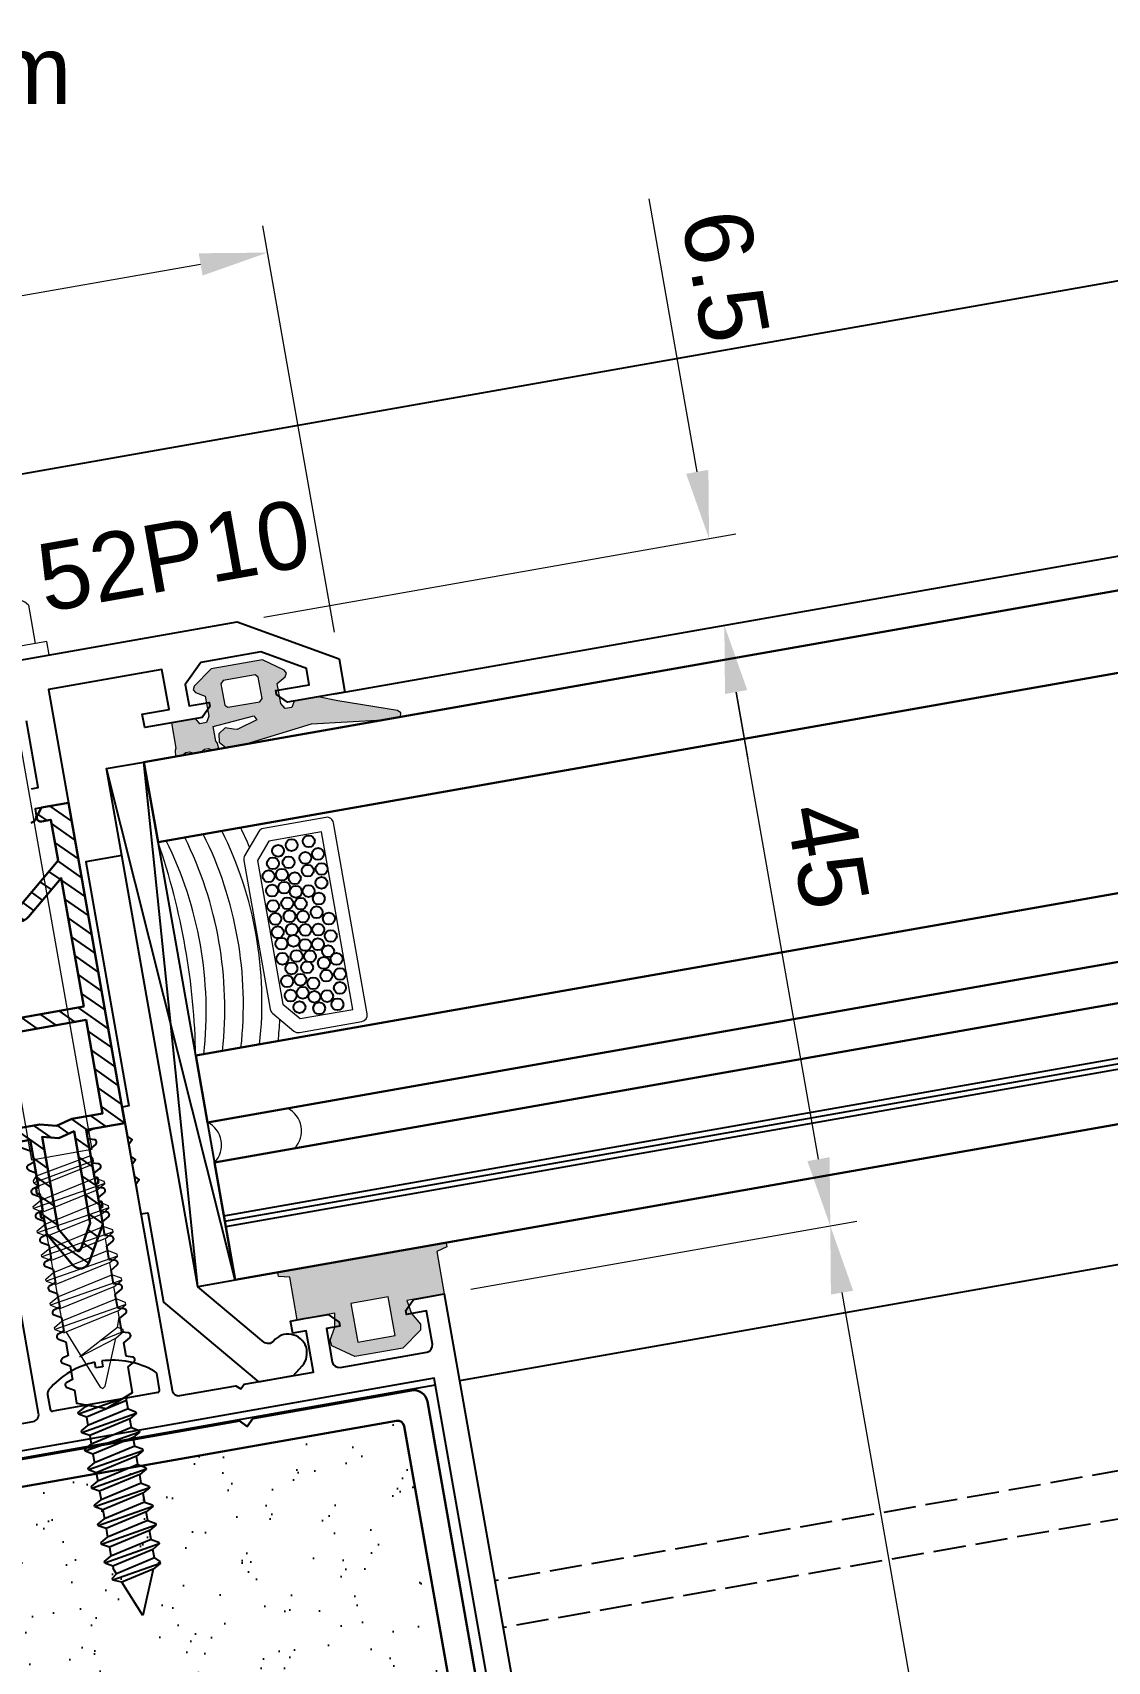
# Model space of a CAD drawing. Header units: millimetres. Extents: x 22319 to 27873, y 35287 to 39437.
# Drawn here: x 23590.6 to 23669.9, y 39126.8 to 39247 of the extents above; entities that cross this region are included whole.
import ezdxf
from ezdxf.enums import TextEntityAlignment as Align

# ---------------------------------------------------------------- set-up
doc = ezdxf.new("R2010")
doc.units = ezdxf.units.MM
doc.header["$LTSCALE"] = 0.5
doc.linetypes.add('ACDINTGB', pattern=[9, 4, -1, 1, -1, 1, -1])
doc.linetypes.add('AM_DIN_F_W050', pattern=[6.25, 4.75, -1.5])
for name, color, linetype in [('1', 1, 'Continuous'), ('2', 2, 'Continuous'), ('PROFILE_PO', 2, 'Continuous'), ('S_GASKET_HATCH', 252, 'Continuous')]:
    doc.layers.add(name, color=color, linetype=linetype)
for name, color, linetype, lineweight in [('AM_0', 7, 'Continuous', 30), ('AM_1', 14, 'Continuous', 30), ('AM_3', 6, 'AM_DIN_F_W050', 25), ('AM_4', 3, 'Continuous', 25), ('AM_5', 3, 'Continuous', 18), ('AM_6', 2, 'Continuous', 20), ('AM_8', 1, 'Continuous', 25), ('PROFILE_X2', 2, 'ACDINTGB', 9), ('S_ACCESSORY', 7, 'Continuous', 9), ('S_GASKET', 7, 'Continuous', 9), ('S_SILICON', 7, 'Continuous', 9)]:
    doc.layers.add(name, color=color, linetype=linetype, lineweight=lineweight)
doc.styles.add('Border', font='ARIAL.TTF')
doc.styles.get("Standard").update_dxf_attribs({"font": 'ARIAL.TTF'})
doc.dimstyles.new('SBS_DIN$0', dxfattribs={"dimscale": 2, "dimtxt": 2.5, "dimasz": 2.5, "dimexe": 1, "dimexo": 1, "dimgap": 1, "dimtad": 1, "dimrnd": 0.5, "dimdsep": 46, "dimtxsty": 'Standard', "dimcen": 0, "dimclrd": 256, "dimclre": 256, "dimclrt": 2, "dimadec": 0, "dimazin": 2, "dimtp": 0.1, "dimtm": 0.1, "dimtfac": 0.71, "dimtofl": 0, "dimtmove": 0, "dimatfit": 3, "dimfxl": 0, "dimlwd": -1, "dimlwe": -1, "dimarcsym": 0})

# ---------------------------------------------------------------- blocks, each defined once
blk = doc.blocks.new('*D460')
at = {"layer": 'AM_5'}
for p, q in [((23622.90089840279, 39154.2716790975), (23651.38265401276, 39159.29378106948)), ((23664.25995769726, 39074.7454218316), (23650.28127939506, 39154.02244594909)), ((23637.13884685214, 39064.88610518339), (23667.09781409162, 39070.16867942187))]:
    blk.add_line(p, q, dxfattribs=at)
for points in [[(23651.10195252257, 39154.16715276381), (23649.46060626756, 39153.87773913437), (23649.41303850673, 39158.94648471414)], [(23665.08063082477, 39074.89012864632), (23663.43928456975, 39074.60071501688), (23665.12819858559, 39069.82138306653)]]:
    blk.add_solid(points, dxfattribs=at)
at = {"layer": 'Defpoints', "color": 0}
for p in [(23649.41303850673, 39158.94648471414), (23620.93128289677, 39153.92438274216), (23635.16923134612, 39064.53880882805)]:
    blk.add_point(p, dxfattribs=at)
at = {"layer": 'AM_5', "color": 2, "insert": (23661.75431523612, 39115.17453059008), "char_height": 5, "attachment_point": 5, "rotation": 280.00000000000347}
blk.add_mtext('90.5', dxfattribs=at)
blk = doc.blocks.new('*D461')
at = {"layer": 'AM_5'}
for p, q in [((23612.82811675089, 39202.75919320981), (23607.54319622256, 39232.73146692028)), ((23602.96645381283, 39229.89361052592), (23560.61972043331, 39222.42673888624)), ((23560.63330584125, 39193.55583979347), (23555.34838531291, 39223.52811350393))]:
    blk.add_line(p, q, dxfattribs=at)
for points in [[(23602.82174699811, 39230.71428365343), (23603.11116062755, 39229.07293739841), (23607.89049257789, 39230.76185141425)], [(23560.47501361859, 39223.24741201375), (23560.76442724803, 39221.60606575872), (23555.69568166825, 39221.5584979979)]]:
    blk.add_solid(points, dxfattribs=at)
at = {"layer": 'Defpoints', "color": 0}
for p in [(23555.69568166825, 39221.5584979979), (23613.17541310622, 39200.78957770379), (23560.98060219658, 39191.58622428745)]:
    blk.add_point(p, dxfattribs=at)
at = {"layer": 'AM_5', "color": 2, "insert": (23581.0021942975, 39230.64555080898), "char_height": 5, "attachment_point": 5, "rotation": 10.000000000003853}
blk.add_mtext('53', dxfattribs=at)
blk = doc.blocks.new('*D462')
at = {"layer": 'AM_5'}
for p, q in [((23639.60191646855, 39214.58812275933), (23636.05194756796, 39234.72099684543)), ((23607.62748764596, 39203.87303520573), (23642.43977286291, 39210.0113803496)), ((23614.59434153672, 39198.50123972831), (23643.56848034223, 39203.61016214251)), ((23642.46710572454, 39198.33882702212), (23643.33534661287, 39193.41478825706))]:
    blk.add_line(p, q, dxfattribs=at)
for points in [[(23640.42258959606, 39214.73282957405), (23638.78124334104, 39214.44341594461), (23640.47015735689, 39209.66408399427)], [(23643.28777885204, 39198.48353383684), (23641.64643259703, 39198.19412020739), (23641.5988648362, 39203.26286578718)]]:
    blk.add_solid(points, dxfattribs=at)
at = {"layer": 'Defpoints', "color": 0}
for p in [(23640.47015735689, 39209.66408399427), (23605.65787213993, 39203.5257388504), (23612.62472603069, 39198.15394337298)]:
    blk.add_point(p, dxfattribs=at)
at = {"layer": 'AM_5', "color": 2, "insert": (23641.67892680284, 39229.02771603352), "char_height": 5, "attachment_point": 5, "rotation": 280.00000000000347}
blk.add_mtext('6.5', dxfattribs=at)
blk = doc.blocks.new('pv002')
at = {"layer": 'AM_8'}
h = blk.add_hatch(dxfattribs=at)
h.set_pattern_fill('USER', color=256, angle=45, pattern_type=0)
h.set_pattern_definition([(45, (-1649.052311359614, -464.2889585145235), (-0.7071067811865475, 0.7071067811865476), [])])
edge = h.paths.add_edge_path()
edge.add_line((0, 0), (-2.899999999999636, 0))
edge.add_line((-2.899999999999636, 3.550000000000182), (-2.899999999999636, 0))
edge.add_line((-2.700000000000728, 3.603589838486187), (-2.900000000001455, 3.550000000000182))
edge.add_line((-2.700000000000728, 3.603589838486187), (-2.700000000000728, 3.996410161513722))
edge.add_line((-2.700000000000728, 3.996410161513722), (-2.900000000001455, 4.050000000000182))
edge.add_line((-2.899999999999636, 5.349999999999909), (-2.899999999999636, 4.049999999999727))
edge.add_line((-2.700000000000728, 5.403589838486369), (-2.900000000001455, 5.349999999999909))
edge.add_line((-2.700000000000728, 5.403589838486369), (-2.700000000000728, 5.796410161513904))
edge.add_line((-2.899999999999636, 5.849999999999909), (-2.699999999998909, 5.79641016151345))
edge.add_line((-2.899999999999636, 5.849999999999909), (-2.899999999999636, 7.062741470229412))
edge.add_line((-4.393782217350235, 9.650048166123725), (-2.899999999999636, 7.062741470228957))
edge.add_arc((-5, 9.300048166123815), 0.7000000000000146, 390.000000000001, 450)
edge.add_arc((-5, 9.300048166123815), 0.7000000000000135, 450, 509.999999999997)
edge.add_line((-7.100000000000364, 7.062741470228957), (-5.606217782649765, 9.650048166123725))
edge.add_line((-7.100000000000364, 5.849999999999909), (-7.100000000000364, 7.062741470228957))
edge.add_line((-7.299999999999272, 5.79641016151345), (-7.099999999998545, 5.849999999999909))
edge.add_line((-7.299999999999272, 5.79641016151345), (-7.299999999999272, 5.403589838485914))
edge.add_line((-7.100000000000364, 5.349999999999909), (-7.299999999999272, 5.403589838486369))
edge.add_line((-7.100000000000364, 4.050000000000182), (-7.100000000000364, 5.349999999999909))
edge.add_line((-7.299999999999272, 3.996410161513722), (-7.099999999998545, 4.050000000000182))
edge.add_line((-7.299999999999272, 3.996410161513722), (-7.299999999999272, 3.603589838486187))
edge.add_line((-7.100000000000364, 3.550000000000182), (-7.299999999999272, 3.603589838486187))
edge.add_line((-7.100000000000364, 3.550000000000182), (-7.100000000000364, 0))
edge.add_line((-10, 0), (-7.100000000000364, 0))
edge.add_line((-10, 0), (-10, -24))
edge.add_line((-10, -24), (-8.075735931288364, -24))
edge.add_line((-8.075735931288364, -24), (-7.587867965645273, -23.512132034356))
edge.add_arc((-7.799999999999272, -23.30000000000018), 0.2999999999999711, 314.999999999958, 356.718851247591)
edge.add_arc((-7.799999999999272, -23.30000000000018), 0.3000000000001083, 356.718851247591, 450)
edge.add_line((-8.5, -23), (-7.799999999999272, -23))
edge.add_line((-8.5, -19.93684870912102), (-8.5, -23.00000000000045))
edge.add_line((-8.5, -19.93684870912102), (-5, -17.00000000000045))
edge.add_line((-5, -17), (-1.5, -19.93684870912011))
edge.add_line((-1.5, -19.93684870912057), (-1.5, -23.00000000000045))
edge.add_line((-2.200000000000728, -23), (-1.5, -23))
edge.add_arc((-2.200000000000728, -23.30000000000018), 0.2999999999999012, 450, 536.147953645932)
edge.add_arc((-2.200000000000728, -23.30000000000018), 0.3000000000000871, 536.147953645932, 585.0000000000271)
edge.add_line((-2.412132034356546, -23.512132034356), (-2.024264068712, -24))
edge.add_line((-2.024264068712, -24), (0, -24))
edge.add_line((0, 0), (0, -24))
edge = h.paths.add_edge_path(flags=16)
edge.add_arc((-5, -17), 0.9999999999999966, 410.000000000002, 489.9999999999891)
edge.add_line((-8.5, -18.63144141978864), (-5.642787609685911, -16.23395555688103))
edge.add_line((-8.5, -9), (-8.5, -18.63144141978819))
edge.add_line((-1.5, -9), (-8.5, -9))
edge.add_line((-1.5, -9), (-1.5, -18.63144141978819))
edge.add_line((-4.357212390314089, -16.23395555688103), (-1.5, -18.63144141978819))
edge.add_arc((-5, 8.500048166123634), 0.2000000000001071, 389.99999999998, 509.999999999987)
edge.add_line((-6.200000000000728, 6.821587197041026), (-5.173205080758635, 8.600048166123543))
edge.add_line((-6.200000000000728, 6.821587197041026), (-6.200000000000728, -0.06825143763126107))
edge.add_line((-6.200000000000728, -0.06825143763126107), (-5, 0.2532875932861316))
edge.add_line((-5, 0.2532875932865863), (-3.799999999999272, -0.06825143763080632))
edge.add_line((-3.799999999999272, 6.821587197041481), (-3.799999999999272, -0.06825143763080632))
edge.add_line((-4.826794919243184, 8.600048166123543), (-3.800000000001091, 6.821587197041481))
edge.add_line((-5, -0.6784609690830621), (-3.799999999999272, -1.000000000000455))
edge.add_line((-3.799999999999272, -1), (-1.5, -1))
edge.add_line((-1.5, -1), (-1.5, -8))
edge.add_line((-1.5, -8), (-8.5, -8))
edge.add_line((-8.5, -1), (-8.5, -8))
edge.add_line((-6.200000000000728, -1), (-8.500000000001819, -1))
edge.add_line((-6.200000000000728, -1), (-5.000000000001819, -0.6784609690826073))
at = {"layer": 'AM_1', "flags": 128}
for points in [[(-2.499322256418964, -23.27984592317898, -0.3946564050717572), (-2.200000000000728, -23), (-1.5, -23), (-1.5, -19.93684870912011), (-5, -17), (-8.5, -19.93684870912148), (-8.5, -23), (-7.799999999999272, -23, -0.4310878545440041), (-7.500491789374792, -23.31717066592455, -0.1840704505669093), (-7.587867965643454, -23.512132034356), (-8.075735931288364, -24), (-10, -24), (-10, 0), (-7.100000000000364, 0), (-7.100000000000364, 3.549999999999727), (-7.299999999999272, 3.603589838485732), (-7.299999999999272, 3.996410161513722), (-7.100000000000364, 4.049999999999727), (-7.100000000000364, 5.349999999999909), (-7.299999999999272, 5.403589838485914), (-7.299999999999272, 5.796410161513904), (-7.100000000000364, 5.849999999999909), (-7.100000000000364, 7.062741470228957), (-5.606217782649765, 9.650048166123725, -0.2679491924311086), (-5, 10.00004816612363, -0.267949192431118), (-4.393782217350235, 9.650048166123725), (-2.899999999999636, 7.062741470228957), (-2.899999999999636, 5.849999999999909), (-2.700000000000728, 5.796410161513904), (-2.700000000000728, 5.403589838485914), (-2.899999999999636, 5.349999999999909), (-2.899999999999636, 4.049999999999727), (-2.700000000000728, 3.996410161513722), (-2.700000000000728, 3.603589838485732), (-2.899999999999636, 3.549999999999727), (-2.899999999999636, 0), (0, 0), (0, -24), (-2.024264068712, -24), (-2.412132034356546, -23.512132034356, -0.2164453754112569)], [(-5.173205080756816, 8.600048166123997, -0.5773502691896664), (-4.826794919243184, 8.600048166123997), (-3.799999999999272, 6.821587197041936), (-3.799999999999272, -0.06825143763126107), (-5, 0.2532875932865863), (-6.200000000000728, -0.06825143763126107), (-6.200000000000728, 6.821587197040571)], [(-4.357212390314089, -16.23395555688103), (-1.5, -18.63144141978819), (-1.5, -9), (-8.5, -9), (-8.5, -18.63144141978819), (-5.64278760968773, -16.23395555688103, -0.3639702342661382)]]:
    blk.add_lwpolyline(points, format="xyb", close=True, dxfattribs=at)
blk.add_lwpolyline([(-3.799999999999272, -1), (-1.5, -1), (-1.5, -8), (-8.5, -8), (-8.5, -1), (-6.200000000000728, -1), (-5, -0.6784609690830621)], close=True, dxfattribs=at)
blk = doc.blocks.new('*D463')
at = {"layer": 'AM_5'}
for p, q in [((23613.60953615529, 39198.32756658316), (23643.56848468341, 39203.61013752232)), ((23648.54479761839, 39163.87052347921), (23642.46711006572, 39198.33880240192)), ((23622.90089840279, 39154.2716790975), (23651.38265401274, 39159.29378106948))]:
    blk.add_line(p, q, dxfattribs=at)
for points in [[(23643.28778319323, 39198.48350921665), (23641.64643693822, 39198.1940955872), (23641.59886917739, 39203.26284116699)], [(23649.36547074589, 39164.01523029393), (23647.72412449088, 39163.72581666449), (23649.41303850672, 39158.94648471414)]]:
    blk.add_solid(points, dxfattribs=at)
at = {"layer": 'Defpoints', "color": 0}
for p in [(23641.59886917739, 39203.26284116699), (23611.63992064927, 39197.98027022782), (23620.93128289677, 39153.92438274216)]:
    blk.add_point(p, dxfattribs=at)
at = {"layer": 'AM_5', "color": 2, "insert": (23649.20771340311, 39186.27092216396), "char_height": 5, "attachment_point": 5, "rotation": 280.00000000000347}
blk.add_mtext('45', dxfattribs=at)
blk = doc.blocks.new('Glass 6-16-Contraflam Lite 44.2')
at = {"layer": 'AM_0'}
for points in [[(84.25505423948198, 32.80004999999801), (0, 32.80004999999801), (0, 38.80004999999801), (84.25505423948198, 38.80004999999801)], [(84.25505423948198, 11.79995000000054), (0, 11.79995000000054), (0, 16.79995000000054), (84.25505423948198, 16.79995000000054)], [(84.25505423948198, 0), (0, 0), (0, 8.799950000000536), (84.25505423948198, 8.799950000000536)]]:
    blk.add_lwpolyline(points, dxfattribs=at)
at = {"layer": 'AM_8'}
for p, q in [((0, 4.799950000000536), (84.25505423948198, 4.799950000000536)), ((0, 4.39994999999908), (84.25505423948198, 4.39994999999908)), ((0, 3.999949999997625), (84.25505423948198, 3.999949999997625))]:
    blk.add_line(p, q, dxfattribs=at)
for centre in [(9.669370896248438, 30.86891733977245), (10.95919309370947, 30.92906579800911), (8.076184905392438, 29.78277766164683), (8.60768384788389, 30.62921253328386), (9.224985828066565, 29.65810423784569), (10.49909698517513, 29.764212863789), (11.47172377716197, 29.89243401171552), (7.59710336507851, 28.90487125205982), (8.580845816348301, 28.8449804709453), (9.472730572582805, 28.4201683947249), (10.51461893726082, 28.80865435733722), (11.5373853452511, 28.75329869052075), (7.667736545947264, 27.81888430726394), (8.580169273471256, 27.87133151430317), (9.37454009346402, 27.42307707200234), (10.30945030379371, 27.31479713025328), (11.34850541424021, 27.74814522330416), (7.542068813399965, 26.68008906635805), (8.602940010037855, 26.69652155687072), (9.578958496669657, 26.49944619029702), (10.95919309370947, 26.63664327849983), (7.542068813399965, 25.71426759698079), (8.602940010037855, 25.73070008749346), (9.578958496669657, 25.53362472091976), (10.6255153174061, 25.67082180912257), (11.43352744146978, 25.05616419453872), (7.542068813399965, 24.71347478454118), (7.667736545947264, 23.83686238488735), (8.580169273471256, 23.88930959192658), (8.602940010037855, 24.72990727505385), (9.578958496669657, 24.53283190848015), (10.51984677458677, 24.38913014449645), (11.34850541424021, 23.7661233009203), (7.542068813399965, 22.73145286216459), (8.602940010037855, 22.74788535267726), (9.37454009346402, 23.44105514962575), (9.578958496669657, 22.55080998609628), (10.30945030379371, 23.33277520787669), (10.95919309370947, 22.68800707429909), (8.076184905392438, 21.91287243771512), (9.224985828066565, 21.78819901391398), (10.49909698517513, 21.89430763985729), (11.47172377716197, 22.02252878778381), (7.59710336507851, 21.03496602813539), (8.580169273471256, 20.00142629037146), (8.580845816348301, 20.97507524702087), (9.472730572582805, 20.55026317079319), (10.51461893726082, 20.93874913341278), (11.5373853452511, 20.88339346659632), (7.667736545947264, 19.94897908333951), (8.157827586015628, 18.99362284989911), (9.37454009346402, 19.55317184807791), (10.30945030379371, 19.44489190632157), (11.34850541424021, 19.87823999937245), (9.578958496669657, 18.66292668454844), (10.95919309370947, 18.71104324021871)]:
    blk.add_circle(centre, 0.4393685602240112, dxfattribs=at)
at = {"layer": 'PROFILE_X2', "linetype": 'Continuous'}
blk.add_lwpolyline([(12.5, 17.15002599999571, 0.414213562373095), (13, 17.65002599999571), (13, 31.95004400000471, 0.414213562373095), (12.5, 32.45004400000471), (7.832599418146856, 32.45004400000471, 0.2212339828140486), (7.450142336630961, 32.27211011246982), (6.117542918487743, 30.68963351970888, 0.1767798107320656), (6, 30.36756740724377), (6, 19.23250259275665, 0.1767798107320793), (6.117542918484105, 18.91043648029154), (7.450142336630961, 17.3279598875306, 0.2212339828140487), (7.832599418146856, 17.15002599999571)], format="xyb", close=True, dxfattribs=at)
blk.add_lwpolyline([(12, 18.15002599999571), (12, 31.45004400000471), (8.065218836291024, 31.45004400000471), (7, 30.18508481448953), (7, 19.41498518551089), (8.065218836294662, 18.15002599999571)], close=True, dxfattribs=at)
at = {"layer": 'S_SILICON', "linetype": 'Continuous'}
for centre, radius, start, end in [((-50.17100253149692, 24.80004999999801), 50.80481763588586, 350.9401915933207, 9.05980840667925), ((-26.50586874385408, 24.80004999999801), 28.26835861790447, 343.560548821095, 16.43945117890499), ((-25.11272946330064, 24.80004999999801), 28.26835861790447, 343.560548821095, 16.43945117890499), ((-23.71959018275084, 24.80004999999801), 28.26835861790447, 343.560548821095, 16.43945117890499), ((-22.32645090220103, 24.80004999999801), 28.26835861790447, 343.560548821095, 16.43945117890499), ((-20.93331162159302, 24.80005000000529), 28.26835861784836, 13.18916975009523, 16.43945117890499), ((-20.93331162159302, 24.80004999999801), 28.26835861784836, 343.560548821095, 346.8107813933117), ((-1.104350487039483, 10.29994999997871), 1.862683547508502, 306.3617510193578, 53.63824898047437), ((4.895649512956879, 10.29994999996416), 1.862683547508502, 306.3617510193578, 53.63824898047437)]:
    blk.add_arc(centre, radius, start, end, dxfattribs=at)
blk = doc.blocks.new('52T62')
at = {"color": 7, "linetype": 'Continuous', "flags": 128}
for points in [[(2.099985000000743, 16.10952364800323), (2.597553437350143, 16.39679491924471, 0.6556287290975692), (2.556027778293355, 16.76126095119253), (2.099985000000743, 16.90068722057913), (2.099985000000743, 17.9195236480009), (2.597553437350143, 18.20679491924238, 0.6556287290975841), (2.556027778293355, 18.57126095119747), (2.099985000000743, 18.7106872205768), (2.099985000000743, 19.72952364799858), (2.597553437350143, 20.01679491924733, 0.6556287290975841), (2.556027778293355, 20.38126095119515), (2.099985000000743, 20.52068722057447), (2.099985000000743, 21.53952364800352), (2.597553437350143, 21.826794919245, 0.655628729097467), (2.556027778293355, 22.19126095119282), (2.099985000000743, 22.33068722057942), (2.099985000000743, 22.5, -0.4142135623730284), (2.599985000000743, 23), (4.99998499999856, 23), (4.99998499999856, 3, 0.4142135623733615), (5.49998499999856, 2.5), (9.699984999999288, 2.5), (9.99998499999856, 2.200000000004366), (10.29998499999783, 2.5), (15.49998499999856, 2.5), (15.49998499999856, 5.600000000005821), (14.49998499999856, 5.600000000005821), (14.49998499999856, 6.5), (15.49998499999856, 6.5), (17.29998499999783, 6.5), (17.99998499999856, 5.80000000000291), (17.99998499999856, 5.5), (16.99998499999856, 5.5), (16.99998499999856, 3, 0.414213562373095), (17.49998499999856, 2.5), (23.99998499999856, 2.5, 0.414213562373095), (24.49998499999856, 3), (24.49998499999856, 5.5), (22.99998499999856, 5.5), (22.99998499999856, 5.80000000000291), (23.69998499999929, 6.5), (25.99998499999856, 6.5), (25.99998499999856, -82.5, -0.414213562373095), (24.49998499999856, -84), (-1.500000144005753e-05, -84), (-24.50001500000144, -84, -0.4142135623730728), (-26.00001500000144, -82.5), (-26.00001500000144, 6.5), (-23.70001500000217, 6.5), (-23.00001500000144, 5.80000000000291), (-23.00001500000144, 5.5), (-24.50001500000144, 5.5), (-24.50001500000144, 3, 0.414213562373095), (-24.00001500000144, 2.5), (-17.50001500000144, 2.5, 0.4142135623732282), (-17.00001500000144, 3), (-17.00001500000144, 5.5), (-18.00001500000144, 5.5), (-18.00001500000144, 5.80000000000291), (-17.30001500000071, 6.5), (-15.50001500000144, 6.5), (-14.50001500000144, 6.5), (-14.50001500000144, 5.600000000005821), (-15.50001500000144, 5.600000000005821), (-15.50001500000144, 2.5), (-10.30001500000071, 2.5), (-10.00001500000144, 2.200000000004366), (-9.700015000002168, 2.5), (-5.50001500000144, 2.5, 0.4142135623733614), (-5.00001500000144, 3), (-5.00001500000144, 23), (-3.600014999999985, 23), (-2.100014999999985, 22.13397459621774), (-2.100014999999985, 21.33068722057942), (-2.556057778292598, 21.19126095119282, 0.6556287290967124), (-2.597583437349385, 20.826794919245), (-2.100014999999985, 20.53952364800352), (-2.100014999999985, 19.52068722057447), (-2.556057778292598, 19.38126095119515, 0.6556287290968543), (-2.597583437349385, 19.01679491924733), (-2.100014999999985, 18.72952364799858), (-2.100014999999985, 17.7106872205768), (-2.556057778292598, 17.57126095119747, 0.6556287290968543), (-2.597583437349385, 17.20679491924238), (-2.100014999999985, 16.9195236480009), (-2.100014999999985, 15.90068722057913), (-2.556057778292598, 15.76126095119253, 0.6556287290968413), (-2.597583437349385, 15.39679491924471), (-2.100014999999985, 15.10952364800323), (-2.100014999999985, 14.09068722057418), (-2.556057778292598, 13.95126095119485, 0.6556287290967703), (-2.597583437349385, 13.58679491924704), (-2.100014999999985, 13.29952364799829), (-2.100014999999985, 12.28068722057651), (-2.556057778292598, 12.14126095119718, 0.6556287290968543), (-2.597583437349385, 11.77679491924209), (-2.100014999999985, 11.48952364800061), (-2.100014999999985, 10.47068722057884), (-2.556057778292598, 10.33126095119223, 0.6556287290967124), (-2.597583437349385, 9.966794919244421), (-2.100014999999985, 9.679523648002942), (-2.100014999999985, 8.660687220573891), (-2.556057778292598, 8.521260951194563, 0.6556287290968543), (-2.597583437349385, 8.15679491924675), (-2.100014999999985, 7.869523647997994), (-2.100014999999985, 6.850687220576219), (-2.556057778292598, 6.711260951196891, 0.6556287290968065), (-2.597583437349385, 6.346794919249078), (-2.100014999999985, 6.059523648000322), (-2.100014999999985, 5.040687220578548), (-2.556057778292598, 4.90126095119922, 0.6556287290966915), (-2.597583437349385, 4.53679491924413), (-2.100014999999985, 4.249523648002651), (-2.100014999999985, 3.264337491957122), (-1.500000144005753e-05, 2.5), (2.099985000000743, 3.317646630566742), (2.099985000000743, 5.249523648002651), (2.597553437350143, 5.53679491924413, 0.6556287290975459), (2.556027778293355, 5.901260951191944), (2.099985000000743, 6.040687220578548), (2.099985000000743, 7.059523648000322), (2.597553437350143, 7.346794919241802, 0.6556287290975841), (2.556027778293355, 7.711260951196891), (2.099985000000743, 7.850687220576219), (2.099985000000743, 8.869523647997994), (2.597553437350143, 9.15679491924675, 0.6556287290975841), (2.556027778293355, 9.521260951194563), (2.099985000000743, 9.660687220573891), (2.099985000000743, 10.67952364800294), (2.597553437350143, 10.96679491924442, 0.655628729097467), (2.556027778293355, 11.33126095119223), (2.099985000000743, 11.47068722057884), (2.099985000000743, 12.48952364800061), (2.597553437350143, 12.77679491924937, 0.6556287290975841), (2.556027778293355, 13.14126095119718), (2.099985000000743, 13.28068722057651), (2.099985000000743, 14.29952364800556), (2.597553437350143, 14.58679491924704, 0.6556287290975226), (2.556027778293355, 14.95126095119485), (2.099985000000743, 15.09068722057418)], [(-24.20001499999853, -59.5), (-22.90001499999926, -59.5, -0.414213562373095), (-21.90001499999926, -60.5, -0.414213562373095), (-22.90001499999926, -61.5), (-24.20001499999853, -61.5), (-24.20001499999853, -81.5), (24.19998499999929, -81.5), (24.19998499999929, -61.5), (22.89998500000002, -61.5, -0.414213562373095), (21.89998500000002, -60.5, -0.414213562373095), (22.89998500000002, -59.5), (24.19998499999929, -59.5), (24.19998499999929, 0.5), (-24.20001499999853, 0.5)]]:
    blk.add_lwpolyline(points, format="xyb", close=True, dxfattribs=at)
blk = doc.blocks.new('52R020_b')
at = {"layer": 'S_GASKET_HATCH'}
h = blk.add_hatch(color=256, dxfattribs=at)
h.paths.add_polyline_path([(-6.900001999998494, -2.400000000001455), (-4.099997999997868, -2.400000000001455), (-4.099997999997868, 0.5), (-6.900001999998494, 0.5)], flags=16)
h.paths.add_polyline_path([(-8.881461999997555, -1.897633000000496), (-8.375529999997525, -1.008142000006046), (-8.200000999997428, 0), (-11, 0), (-11, 3.185598684030992), (-11.79999899999893, 3.399957684036053), (-11.79999899999893, 3.699957684038964), (0.7999990000025718, 3.699957684038964), (0.7999990000025718, 3.399957684036053), (0, 3.185598684030992), (0, 0), (-2.799998999998934, 0), (-2.624469999998837, -1.008142000006046), (-2.118537999998807, -1.897633000000496), (-2.177928999997675, -2.334233000001404), (-3.700000999997428, -3.400000000001455), (-7.299998999998934, -3.400000000001455), (-8.82207500000004, -2.334233000001404)])
at = {"layer": 'S_GASKET'}
for points in [[(-8.881461999997555, -1.897633000000496), (-8.375529999997525, -1.008142000006046), (-8.200000999997428, 0), (-11, 0), (-11, 3.185598684030992), (-11.79999899999893, 3.399957684036053), (-11.79999899999893, 3.699957684038964), (0.7999990000025718, 3.699957684038964), (0.7999990000025718, 3.399957684036053), (0, 3.185598684030992), (0, 0), (-2.799998999998934, 0), (-2.624469999998837, -1.008142000006046), (-2.118537999998807, -1.897633000000496), (-2.177928999997675, -2.334233000001404), (-3.700000999997428, -3.400000000001455), (-7.299998999998934, -3.400000000001455), (-8.82207500000004, -2.334233000001404)], [(-6.900001999998494, -2.400000000001455), (-4.099997999997868, -2.400000000001455), (-4.099997999997868, 0.5), (-6.900001999998494, 0.5)]]:
    blk.add_lwpolyline(points, close=True, dxfattribs=at)
blk = doc.blocks.new('INS 2')
at = {"layer": 'AM_8'}
h = blk.add_hatch(dxfattribs=at)
h.set_pattern_fill('AR-SAND', color=1, scale=0.1, angle=90, style=0)
h.set_pattern_definition([(127.5, (-1167.893984370588, 1836.543305400111), (-4.894132373293424, -0.1600031295984043), [0, -3.860800000000001, 0, -4.318000000000001, 0, -4.1275]), (97.49999999999996, (-1167.893984370588, 1836.543305400111), (-7.168251005683543, 4.495232831380027), [0, -2.0828, 0, -3.4798, 0, -1.3335]), (57.49999999999999, (-1167.893984370588, 1833.419105400113), (-0.01437184678545643, 7.90992370241458), [0, -1.27, 0, -4.572, 0, -5.969]), (47.5, (-1167.893984370588, 1833.419105400113), (-2.229293232572162, 7.635564524722972), [0, -0.635, 0, -2.9972, 0, -3.429])])
h.paths.add_polyline_path([(18.90001199999824, 57.49996900000042, 0.4142135623730951), (18.40001199999824, 57.99996900000042), (6.000011999996781, 57.99996900000042), (5.250011999996786, 58.74996900000042), (4.750011999996786, 58.74996900000042), (4.000011999996786, 57.99996900000042), (-3.999988000003214, 57.99996900000042), (-4.750012000000424, 58.74996900000042), (-5.249988000003214, 58.74996900000042), (-5.999988000003218, 57.99996900000042), (-18.39998799999739, 57.99996900000042, 0.4142135623730951), (-18.89998799999739, 57.49996900000042), (-18.89998799999739, 21.89996900000187, -0.4142135623730951), (-19.39998799999739, 21.39996900000187), (-20.89998799999739, 21.39996900000187, 0.4142135623730951), (-21.39998799999739, 20.89996900000187), (-21.39998800000103, 2.5, 0.4142135623730951), (-20.89998800000103, 2), (20.90001199999824, 2, 0.4142135623730951), (21.40001199999824, 2.5), (21.40001199999824, 20.89996900000187, 0.4142135623730951), (20.90001199999824, 21.39996900000187), (19.40001199999824, 21.39996900000187, -0.4142135623730951), (18.90001199999824, 21.89996900000187)])
at = {"layer": 'AM_0'}
blk.add_lwpolyline([(22.90001199999824, 23.39996900000187), (21.40001199999824, 23.39996900000187, -0.414213562373095), (20.90001199999824, 23.89996900000187), (20.90001199999824, 58.99996900000042, 0.414213562373095), (19.90001199999824, 59.99996900000042), (6.000011999996786, 59.99996900000042), (5.250011999996786, 59.24996900000042), (5.250011999996786, 58.74996900000042), (6.000011999996786, 57.99996900000042), (18.40001199999824, 57.99996900000042, -0.414213562373095), (18.90001199999824, 57.49996900000042), (18.90001199999824, 21.89996900000187, 0.414213562373095), (19.40001199999824, 21.39996900000187), (20.90001199999824, 21.39996900000187, -0.414213562373095), (21.40001199999824, 20.89996900000187), (21.40001199999824, 2.5, -0.414213562373095), (20.90001199999824, 2), (-20.89998800000103, 2, -0.414213562373095), (-21.39998800000103, 2.5), (-21.39998799999739, 20.89996900000187, -0.414213562373095), (-20.89998799999739, 21.39996900000187), (-19.39998799999739, 21.39996900000187, 0.414213562373095), (-18.89998799999739, 21.89996900000187), (-18.89998799999739, 57.49996900000042, -0.414213562373095), (-18.39998799999739, 57.99996900000042), (-5.999988000003214, 57.99996900000042), (-5.249988000003214, 58.74996900000042), (-5.249988000003214, 59.24996900000042), (-5.999988000003214, 59.99996900000042), (-19.89998799999739, 59.99996900000042, 0.414213562373095), (-20.89998799999739, 58.99996900000042), (-20.89998799999739, 23.89996900000187, -0.414213562373095), (-21.39998799999739, 23.39996900000187), (-22.89998799999739, 23.39996900000187, 0.414213562373095), (-23.39998799999739, 22.89996900000187), (-23.39998800000103, 1, 0.4142135623734946), (-22.39998799999739, 0), (-10.5, 0), (-10, 0.5), (-9.5, 0), (9.5, 0), (10, 0.5), (10.5, 0), (22.40001199999824, 0, 0.4142135623729619), (23.40001199999824, 1), (23.40001199999824, 22.89996900000187, 0.414213562373095)], format="xyb", close=True, dxfattribs=at)
at = {"layer": 'AM_4'}
blk.add_lwpolyline([(-5.250012000000424, 58.74996900000042), (-4.750012000000424, 58.74996900000042), (-3.999988000003214, 57.99996900000042), (4.000011999996786, 57.99996900000042), (4.750011999996786, 58.74996900000042), (5.250011999996786, 58.74996900000042)], dxfattribs=at)
blk = doc.blocks.new('82K416')
at = {"layer": '2'}
for p, q in [((-0.1726315789474029, 4.100000000000023), (-1.277065415215134, 4.100000000000023)), ((0, 3.92736842105262), (0, 0)), ((0.8077202549802678, 1.566250000000025), (0, 1.566250000000025)), ((0, 1.229847312665697), (0.55150596116016, -2.099999999999909)), ((0.1640416673402001, 1.566250000000025), (0.8596666673400932, -1.566249999999911)), ((0.8077202549802678, 1.566250000000025), (1.115880961160315, 2.10000000000008)), ((0.8077202549802678, 1.566250000000025), (1.503345254980331, -1.566249999999911)), ((1.115880961160315, 2.10000000000008), (1.247130961160337, 2.10000000000008)), ((1.247130961160337, 2.10000000000008), (1.555291667340157, 1.566250000000025)), ((1.247130961160337, 2.10000000000008), (1.942755961160174, -2.099999999999909)), ((1.555291667340157, 1.566250000000025), (2.250916667340221, -1.566249999999911)), ((2.198970254980395, 1.566250000000025), (1.555291667340157, 1.566250000000025)), ((2.198970254980395, 1.566250000000025), (2.507130961160328, 2.10000000000008)), ((2.198970254980395, 1.566250000000025), (2.894595254980288, -1.566249999999911)), ((2.507130961160328, 2.10000000000008), (2.638380961160294, 2.10000000000008)), ((2.638380961160294, 2.10000000000008), (2.946541667340171, 1.566250000000025)), ((2.638380961160294, 2.10000000000008), (3.334005961160187, -2.099999999999909)), ((2.946541667340171, 1.566250000000025), (3.642166667340234, -1.566249999999911)), ((3.590220254980409, 1.566250000000025), (2.946541667340171, 1.566250000000025)), ((3.590220254980409, 1.566250000000025), (3.898380961160285, 2.10000000000008)), ((3.590220254980409, 1.566250000000025), (4.285845254980359, -1.566249999999911)), ((3.898380961160285, 2.10000000000008), (4.029630961160308, 2.10000000000008)), ((4.029630961160308, 2.10000000000008), (4.337791667340298, 1.566250000000025)), ((4.029630961160308, 2.10000000000008), (4.725255961160315, -2.099999999999909)), ((4.337791667340298, 1.566250000000025), (5.033416667340191, -1.566249999999911)), ((4.981470254980422, 1.566250000000025), (4.337791667340298, 1.566250000000025)), ((4.981470254980422, 1.566250000000025), (5.289630961160356, 2.10000000000008)), ((4.981470254980422, 1.566250000000025), (5.677095254980372, -1.566249999999911)), ((5.289630961160356, 2.10000000000008), (5.420880961160265, 2.10000000000008)), ((5.420880961160265, 2.10000000000008), (5.729041667340312, 1.566250000000025)), ((5.420880961160265, 2.10000000000008), (6.116505961160328, -2.099999999999909)), ((5.729041667340312, 1.566250000000025), (6.424666667340261, -1.566249999999911)), ((6.372720254980436, 1.566250000000025), (5.729041667340312, 1.566250000000025)), ((6.372720254980436, 1.566250000000025), (6.680880961160369, 2.10000000000008)), ((6.372720254980436, 1.566250000000025), (7.068345254980386, -1.566249999999911)), ((6.680880961160369, 2.10000000000008), (6.812130961160278, 2.100000000000193)), ((6.812130961160278, 2.100000000000193), (7.120291667340325, 1.566250000000025)), ((6.812130961160278, 2.100000000000193), (7.507755961160285, -2.099999999999909)), ((7.120291667340325, 1.566250000000025), (7.781470254980491, 1.566250000000025)), ((7.120291667340325, 1.566250000000025), (7.815916667340275, -1.566249999999911)), ((7.781470254980491, 1.566250000000025), (8.089630961160424, 2.100000000000023)), ((7.781470254980491, 1.566250000000025), (8.477095254980384, -1.566250000000025)), ((8.089630961160424, 2.100000000000023), (8.22088096116039, 2.100000000000023)), ((8.22088096116039, 2.100000000000023), (8.529041667340266, 1.566250000000025)), ((8.22088096116039, 2.100000000000023), (8.916505961160283, -2.100000000000023)), ((8.529041667340266, 1.566250000000025), (9.22466666734033, -1.566250000000025)), ((9.172720254980504, 1.566250000000025), (8.529041667340266, 1.566250000000025)), ((9.172720254980504, 1.566250000000025), (9.480880961160437, 2.100000000000023)), ((9.172720254980504, 1.566250000000025), (9.868345254980454, -1.566250000000025)), ((9.480880961160437, 2.100000000000023), (9.612130961160403, 2.100000000000023)), ((9.612130961160403, 2.100000000000023), (9.920291667340393, 1.566250000000025)), ((9.612130961160403, 2.100000000000023), (10.30775596116041, -2.100000000000023)), ((9.920291667340393, 1.566250000000025), (10.61591666734029, -1.566250000000025)), ((10.58147025498039, 1.566250000000025), (9.920291667340393, 1.566250000000025)), ((10.58147025498039, 1.566250000000025), (10.88963096116026, 2.100000000000023)), ((10.58147025498039, 1.566250000000025), (11.2770952549804, -1.566250000000025)), ((10.88963096116026, 2.100000000000023), (11.02088096116029, 2.100000000000023)), ((11.02088096116029, 2.100000000000023), (11.32904166734033, 1.566250000000025)), ((11.02088096116029, 2.100000000000023), (11.71650596116029, -2.100000000000023)), ((11.32904166734033, 1.566250000000025), (12.02466666734017, -1.566250000000025)), ((11.9727202549804, 1.566250000000025), (11.32904166734033, 1.566250000000025)), ((11.9727202549804, 1.566250000000025), (12.31203958864859, 1.911872437807801)), ((11.9727202549804, 1.566250000000025), (12.6304725983079, -1.395703948568723)), ((12.31203958864859, 1.911872437807801), (12.4432895886485, 1.911872437807801)), ((12.4432895886485, 1.911872437807801), (12.77109964706028, 1.337454317738775)), ((12.4432895886485, 1.911872437807801), (13.0463843777801, -1.729454590911985)), ((12.77109964706028, 1.337454317738775), (16, 0)), ((12.77109964706028, 1.337454317738775), (13.31507234901301, -1.112133447029294)), ((-3.015655551236478, 0.2589473684209906), (-2.589473684210589, 0.2589473684209906)), ((-2.589473684210589, 0.2589473684209906), (-2.589473684210589, -0.2589473684209906)), ((0, 0), (0, -3.92736842105262)), ((16, 0), (13.31507234901301, -1.112133447029294)), ((-2.589473684210589, -0.2589473684209906), (-3.015655551236478, -0.2589473684209906)), ((0, -1.061468851786685), (0.1120952549803178, -1.566249999999911)), ((13.31507234901301, -1.112133447029294), (13.0463843777801, -1.729454590911985)), ((0, -1.566249999999911), (0.1120952549803178, -1.566249999999911)), ((0.4202559611601941, -2.099999999999909), (0.1120952549803178, -1.566249999999911)), ((0.55150596116016, -2.099999999999909), (0.4202559611601941, -2.099999999999909)), ((0.8596666673400932, -1.566249999999911), (0.55150596116016, -2.099999999999909)), ((0.8596666673400932, -1.566249999999911), (1.503345254980331, -1.566249999999911)), ((1.811505961160208, -2.099999999999909), (1.503345254980331, -1.566249999999911)), ((1.942755961160174, -2.099999999999909), (1.811505961160208, -2.099999999999909)), ((2.250916667340221, -1.566249999999911), (1.942755961160174, -2.099999999999909)), ((2.250916667340221, -1.566249999999911), (2.894595254980288, -1.566249999999911)), ((3.202755961160278, -2.099999999999909), (2.894595254980288, -1.566249999999911)), ((3.334005961160187, -2.099999999999909), (3.202755961160278, -2.099999999999909)), ((3.642166667340234, -1.566249999999911), (3.334005961160187, -2.099999999999909)), ((3.642166667340234, -1.566249999999911), (4.285845254980359, -1.566249999999911)), ((4.594005961160292, -2.099999999999909), (4.285845254980359, -1.566249999999911)), ((4.725255961160315, -2.099999999999909), (4.594005961160292, -2.099999999999909)), ((5.033416667340191, -1.566249999999911), (4.725255961160315, -2.099999999999909)), ((5.033416667340191, -1.566249999999911), (5.677095254980372, -1.566249999999911)), ((5.985255961160306, -2.099999999999909), (5.677095254980372, -1.566249999999911)), ((6.116505961160328, -2.099999999999909), (5.985255961160306, -2.099999999999909)), ((6.424666667340261, -1.566249999999911), (6.116505961160328, -2.099999999999909)), ((6.424666667340261, -1.566249999999911), (7.068345254980386, -1.566249999999911)), ((7.376505961160319, -2.099999999999909), (7.068345254980386, -1.566249999999911)), ((7.507755961160285, -2.099999999999909), (7.376505961160319, -2.099999999999909)), ((7.815916667340275, -1.566249999999911), (7.507755961160285, -2.099999999999909)), ((7.815916667340275, -1.566249999999911), (8.477095254980384, -1.566250000000025)), ((8.785255961160374, -2.100000000000023), (8.477095254980384, -1.566250000000025)), ((8.916505961160283, -2.100000000000023), (8.785255961160374, -2.100000000000023)), ((9.22466666734033, -1.566250000000025), (8.916505961160283, -2.100000000000023)), ((9.22466666734033, -1.566250000000025), (9.868345254980454, -1.566250000000025)), ((10.17650596116039, -2.100000000000023), (9.868345254980454, -1.566250000000025)), ((10.30775596116041, -2.100000000000023), (10.17650596116039, -2.100000000000023)), ((10.61591666734029, -1.566250000000025), (10.30775596116041, -2.100000000000023)), ((10.61591666734029, -1.566250000000025), (11.2770952549804, -1.566250000000025)), ((11.58525596116033, -2.100000000000023), (11.2770952549804, -1.566250000000025)), ((11.71650596116029, -2.100000000000023), (11.58525596116033, -2.100000000000023)), ((12.02466666734017, -1.566250000000025), (11.71650596116029, -2.100000000000023)), ((12.02466666734017, -1.566250000000025), (12.21873800793321, -1.566250000000025)), ((12.6304725983079, -1.395703948568723), (12.21873800793321, -1.566250000000025)), ((12.91513437778019, -1.729454590911985), (12.6304725983079, -1.395703948568723)), ((13.0463843777801, -1.729454590911985), (12.91513437778019, -1.729454590911985)), ((-1.277065415215134, -4.100000000000023), (-0.1726315789474029, -4.100000000000023))]:
    blk.add_line(p, q, dxfattribs=at)
for centre, radius, start, end in [((3.193684210526271, 0), 6.2147368421053, 140.6298121664776, 177.6119845367318), ((-1.277065415215134, 3.668421052631516), 0.4315789473685072, 90, 140.6298121664747), ((-0.1726315789474029, 3.92736842105262), 0.1726315789474029, 0, 90), ((3.193684210526271, 0), 6.214736842105283, 182.3880154632682, 219.3701878335224), ((-1.277065415215134, -3.668421052631572), 0.431578947368421, 219.370187833516, 270), ((-0.1726315789474029, -3.92736842105262), 0.1726315789473958, 270, 0)]:
    blk.add_arc(centre, radius, start, end, dxfattribs=at)
blk = doc.blocks.new('SCM642')
for p, q in [((-1, 5.5), (-1, -5.5)), ((0, 5.5), (-1, 5.5)), ((0, -5.5), (0, 5.5)), ((-3.881197846483701, 4.618802153519937), (-1, 4.618802153519937)), ((-4.5, -3.464101615136315), (-4.5, 3.464101615136315)), ((38.9852776749758, 2.75), (38.61000000000058, 2.099999999998545)), ((39.13527767497362, 2.75), (38.9852776749758, 2.75)), ((39.13527767497362, 2.75), (40.04027767497246, -2.75)), ((39.51055534994885, 2.099999999998545), (39.13527767497362, 2.75)), ((40.79527767497348, 2.75), (40.42000000000189, 2.099999999998545)), ((40.94527767497493, 2.75), (40.79527767497348, 2.75)), ((41.32055534994652, 2.099999999998545), (40.94527767497493, 2.75)), ((40.94527767497493, 2.75), (41.85027767497377, -2.75)), ((42.60527767497479, 2.75), (42.22999999999956, 2.099999999998545)), ((42.75527767497624, 2.75), (42.60527767497479, 2.75)), ((42.75527767497624, 2.75), (43.66027767497508, -2.75)), ((43.13055534994783, 2.099999999998545), (42.75527767497624, 2.75)), ((44.41527767497246, 2.75), (44.04000000000087, 2.099999999998545)), ((44.56527767497391, 2.75), (44.41527767497246, 2.75)), ((44.56527767497391, 2.75), (45.47027767497275, -2.75)), ((44.94055534994914, 2.099999999998545), (44.56527767497391, 2.75)), ((46.22527767497377, 2.75), (45.85000000000218, 2.099999999998545)), ((46.37527767497522, 2.75), (46.22527767497377, 2.75)), ((46.37527767497522, 2.75), (47.28027767497406, -2.75)), ((46.75055534994681, 2.099999999998545), (46.37527767497522, 2.75)), ((48.03527767497508, 2.75), (47.65999999999985, 2.099999999998545)), ((48.18527767497653, 2.75), (48.03527767497508, 2.75)), ((48.18527767497653, 2.75), (49.09027767497537, -2.75)), ((48.56055534994812, 2.099999999998545), (48.18527767497653, 2.75)), ((-3.881197846483701, 2.309401076759968), (-1, 2.309401076759968)), ((0, 2.25), (36.5, 2.25)), ((36.5, 2.25), (36.5, -2.25)), ((36.92073225483546, 2.099999999998545), (36.5, 2.099999999998545)), ((37.18379555453794, 2.224722897306492), (36.92073225483546, 2.099999999998545)), ((37.70500000000175, -2.099999999998545), (36.92073225483546, 2.099999999998545)), ((37.33379555453575, 2.224722897306492), (37.18379555453794, 2.224722897306492)), ((37.33379555453575, 2.224722897306492), (38.16558188957424, -2.383293312748719)), ((37.58856937969176, 2.099999999998545), (37.33379555453575, 2.224722897306492)), ((38.61000000000058, 2.099999999998545), (37.58856937969176, 2.099999999998545)), ((37.58856937969176, 2.099999999998545), (38.48102257227947, -2.099999999998545)), ((39.51500000000306, -2.099999999998545), (38.61000000000058, 2.099999999998545)), ((39.51055534994885, 2.099999999998545), (40.41555534994768, -2.099999999998545)), ((40.42000000000189, 2.099999999998545), (39.51055534994885, 2.099999999998545)), ((41.32500000000073, -2.099999999998545), (40.42000000000189, 2.099999999998545)), ((41.32055534994652, 2.099999999998545), (42.22555534994899, -2.099999999998545)), ((42.22999999999956, 2.099999999998545), (41.32055534994652, 2.099999999998545)), ((43.13500000000204, -2.099999999998545), (42.22999999999956, 2.099999999998545)), ((43.13055534994783, 2.099999999998545), (44.03555534994666, -2.099999999998545)), ((44.04000000000087, 2.099999999998545), (43.13055534994783, 2.099999999998545)), ((44.94500000000335, -2.099999999998545), (44.04000000000087, 2.099999999998545)), ((44.94055534994914, 2.099999999998545), (45.84555534994797, -2.099999999998545)), ((45.85000000000218, 2.099999999998545), (44.94055534994914, 2.099999999998545)), ((46.75500000000102, -2.099999999998545), (45.85000000000218, 2.099999999998545)), ((46.75055534994681, 2.099999999998545), (47.65555534994564, -2.099999999998545)), ((47.65999999999985, 2.099999999998545), (46.75055534994681, 2.099999999998545)), ((48.56500000000233, -2.099999999998545), (47.65999999999985, 2.099999999998545)), ((48.56055534994812, 2.099999999998545), (49.46555534994695, -2.099999999998545)), ((49.01527767497464, 2.099999999998545), (48.56055534994812, 2.099999999998545)), ((49.753568144366, 1.844405467178149), (49.02259639479962, 2.099995043077797)), ((49.97758199201417, 2.232421289227204), (49.753568144366, 1.844405467178149)), ((49.753568144366, 1.844405467178149), (51.40786726290753, -1.265970484004356)), ((50.12757615432201, 2.232421289227204), (49.97758199201417, 2.232421289227204)), ((50.50285718506711, 1.582391203970474), (50.12757615432201, 2.232421289227204)), ((50.12757615432201, 2.232421289227204), (50.53121655924406, 0.382285509716894)), ((53.86601312889979, 0.1887989528404432), (50.50285718506711, 1.582391203970474)), ((51.40786726290753, -1.265970484004356), (50.50285718506711, 1.582391203970474)), ((54, 0), (53.86601312889979, 0.1887989528404432)), ((53.86601312889979, -0.1887989528404432), (54, 0)), ((49.43576216527799, -1.961733286618255), (53.86601312889979, -0.1887989528404432)), ((-3.881197846483701, -2.309401076759968), (-1, -2.309401076759968)), ((36.5, -2.25), (0, -2.25)), ((37.70500000000175, -2.099999999998545), (36.5, -2.099999999998545)), ((38.01558188957642, -2.383293312748719), (37.70500000000175, -2.099999999998545)), ((38.16558188957424, -2.383293312748719), (38.01558188957642, -2.383293312748719)), ((38.16558188957424, -2.383293312748719), (38.48102257227947, -2.099999999998545)), ((39.51500000000306, -2.099999999998545), (38.48102257227947, -2.099999999998545)), ((39.89027767497464, -2.75), (39.51500000000306, -2.099999999998545)), ((40.04027767497246, -2.75), (40.41555534994768, -2.099999999998545)), ((41.32500000000073, -2.099999999998545), (40.41555534994768, -2.099999999998545)), ((41.70027767497595, -2.75), (41.32500000000073, -2.099999999998545)), ((41.85027767497377, -2.75), (42.22555534994899, -2.099999999998545)), ((43.13500000000204, -2.099999999998545), (42.22555534994899, -2.099999999998545)), ((43.51027767497362, -2.75), (43.13500000000204, -2.099999999998545)), ((43.66027767497508, -2.75), (44.03555534994666, -2.099999999998545)), ((44.94500000000335, -2.099999999998545), (44.03555534994666, -2.099999999998545)), ((45.32027767497493, -2.75), (44.94500000000335, -2.099999999998545)), ((45.47027767497275, -2.75), (45.84555534994797, -2.099999999998545)), ((46.75500000000102, -2.099999999998545), (45.84555534994797, -2.099999999998545)), ((47.13027767497624, -2.75), (46.75500000000102, -2.099999999998545)), ((47.28027767497406, -2.75), (47.65555534994564, -2.099999999998545)), ((48.56500000000233, -2.099999999998545), (47.65555534994564, -2.099999999998545)), ((48.94027767497391, -2.75), (48.56500000000233, -2.099999999998545)), ((49.09027767497537, -2.75), (49.46555534994695, -2.099999999998545)), ((40.04027767497246, -2.75), (39.89027767497464, -2.75)), ((41.85027767497377, -2.75), (41.70027767497595, -2.75)), ((43.66027767497508, -2.75), (43.51027767497362, -2.75)), ((45.47027767497275, -2.75), (45.32027767497493, -2.75)), ((47.28027767497406, -2.75), (47.13027767497624, -2.75)), ((49.09027767497537, -2.75), (48.94027767497391, -2.75)), ((-1, -4.618802153512661), (-3.881197846483701, -4.618802153512661)), ((-1, -5.5), (0, -5.5))]:
    blk.add_line(p, q)
for centre, radius, start, end in [((-3.113248654051858, 3.464101615136315), 1.386751345948164, 123.6264291359792, 236.3735708640208), ((0.1188021535162989, 0), 4.618802153516999, 150.0000000000418, 209.9999999999582), ((-3.113248654051858, -3.464101615136315), 1.386751345948235, 123.6264291359792, 236.3735708640208)]:
    blk.add_arc(centre, radius, start, end)
blk = doc.blocks.new('52R025_b')
at = {"layer": 'S_GASKET_HATCH'}
h = blk.add_hatch(color=256, dxfattribs=at)
h.paths.add_polyline_path([(-4.100000000002183, 2.19999999999709), (-4.299999999999272, 2.400000000001455), (-6.700000000000728, 2.400000000001455), (-6.899999999997817, 2.19999999999709), (-6.899999999997817, 0.5999999999985448), (-6.700000000000728, 0.4000000000014552), (-4.299999999999272, 0.4000000000014552), (-4.100000000002183, 0.5999999999985448)], flags=16)
h.paths.add_polyline_path([(5.790000000000873, -2.220000000001164), (5.590000000000146, -2.010000000002037), (1.380000000001019, -0.5500000000029104), (0, 0), (-1.799999999999272, 0), (-2.049999999999272, -0.430000000000291), (-2.549999999999272, -0.430000000000291), (-2.799999999999272, 0), (-2.799999999999272, 1.5), (-2.149999999997817, 1.879999999997381), (-2, 2.120000000002619), (-2.129999999997381, 2.379999999997381), (-3.579999999998108, 3.400000000001455), (-7.420000000001892, 3.400000000001455), (-8.869999999998981, 2.379999999997381), (-9, 2.120000000002619), (-8.850000000002183, 1.879999999997381), (-8.200000000000728, 1.5), (-8.200000000000728, 0), (-8.450000000000728, -0.430000000000291), (-8.950000000000728, -0.430000000000291), (-9.200000000000728, 0), (-11, 0), (-11, -1.900000000001455), (-11.07999999999811, -2.059999999997672), (-11.11999999999898, -2.5), (-10.63999999999942, -2.5), (-10.34000000000015, -2.339999999996508), (-10.06000000000131, -2.339999999996508), (-9.7599999999984, -2.5), (-9.2400000000016, -2.5), (-8.93999999999869, -2.339999999996508), (-8.659999999999854, -2.339999999996508), (-8.360000000000582, -2.5), (-7.880000000001019, -2.5), (-7.920000000001892, -2.059999999997672), (-8, -1.900000000001455), (-8, -0.8000000000029104), (-4.930000000000291, -0.5599999999976717), (-4.759999999998399, -0.8799999999973807), (-6.299999999999272, -1.339999999996508), (-6.56000000000131, -1.260000000002037), (-7.159999999999854, -1.059999999997672), (-7.700000000000728, -1.400000000001455), (-7.790000000000873, -2.029999999998836), (-7.350000000002183, -2.5), (-5.829999999998108, -2.5), (-0.8300000000017462, -1.870000000002619), (4.409999999999854, -2.5), (5.719999999997526, -2.5)])
at = {"layer": 'S_GASKET', "color": 0, "linetype": 'ByBlock'}
for points in [[(5.790000000000873, -2.220000000001164), (5.590000000000146, -2.010000000002037), (1.380000000001019, -0.5500000000029104), (0, 0), (-1.799999999999272, 0), (-2.049999999999272, -0.430000000000291), (-2.549999999999272, -0.430000000000291), (-2.799999999999272, 0), (-2.799999999999272, 1.5), (-2.149999999997817, 1.879999999997381), (-2, 2.120000000002619), (-2.129999999997381, 2.379999999997381), (-3.579999999998108, 3.400000000001455), (-7.420000000001892, 3.400000000001455), (-8.869999999998981, 2.379999999997381), (-9, 2.120000000002619), (-8.850000000002183, 1.879999999997381), (-8.200000000000728, 1.5), (-8.200000000000728, 0), (-8.450000000000728, -0.430000000000291), (-8.950000000000728, -0.430000000000291), (-9.200000000000728, 0), (-11, 0), (-11, -1.900000000001455), (-11.07999999999811, -2.059999999997672), (-11.11999999999898, -2.5), (-10.63999999999942, -2.5), (-10.34000000000015, -2.339999999996508), (-10.06000000000131, -2.339999999996508), (-9.7599999999984, -2.5), (-9.2400000000016, -2.5), (-8.93999999999869, -2.339999999996508), (-8.659999999999854, -2.339999999996508), (-8.360000000000582, -2.5), (-7.880000000001019, -2.5), (-7.920000000001892, -2.059999999997672), (-8, -1.900000000001455), (-8, -0.8000000000029104), (-4.930000000000291, -0.5599999999976717), (-4.759999999998399, -0.8799999999973807), (-6.299999999999272, -1.339999999996508), (-6.56000000000131, -1.260000000002037), (-7.159999999999854, -1.059999999997672), (-7.700000000000728, -1.400000000001455), (-7.790000000000873, -2.029999999998836), (-7.350000000002183, -2.5), (-5.829999999998108, -2.5), (-0.8300000000017462, -1.870000000002619), (4.409999999999854, -2.5), (5.719999999997526, -2.5)], [(-4.100000000002183, 2.19999999999709), (-4.299999999999272, 2.400000000001455), (-6.700000000000728, 2.400000000001455), (-6.899999999997817, 2.19999999999709), (-6.899999999997817, 0.5999999999985448), (-6.700000000000728, 0.4000000000014552), (-4.299999999999272, 0.4000000000014552), (-4.100000000002183, 0.5999999999985448)]]:
    blk.add_lwpolyline(points, close=True, dxfattribs=at)

msp = doc.modelspace()

# ---------------------------------------------------------------- linework, layer by layer
for points in [[(23586.67885726663, 39200.17922646098), (23605.65787213993, 39203.5257388504), (23613.17541310622, 39200.7895777038), (23613.60953355039, 39198.32755832127), (23609.37485725802, 39197.58087063637), (23608.56394418663, 39198.1486651335), (23608.51184660766, 39198.44412518595), (23610.9738659902, 39198.87824563012), (23610.76352163475, 39200.07116774899), (23607.40191198482, 39201.29469360076), (23602.96838253429, 39200.51294273887), (23601.83275912881, 39198.89110443595), (23602.11059621308, 39197.31541203112), (23603.5878078426, 39197.57588429761), (23603.63990542157, 39197.28042424517), (23603.07208566912, 39196.46952195199), (23598.83741725521, 39195.72283565628), (23598.66376907754, 39196.70764340928), (23600.63338458357, 39197.05493976462), (23600.11244005056, 39200.00936302364), (23591.74157414996, 39198.53335351348), (23593.21758366012, 39190.16248761288), (23590.7555642776, 39189.72836716871), (23590.84238836642, 39189.2359632922), (23590.75955982886, 39188.86235836933), (23590.43680857876, 39188.65673532688)], [(23590.49509201109, 39191.20557879822), (23590.9874958876, 39191.29240288704), (23590.11925499927, 39196.21644165211)]]:
    msp.add_lwpolyline(points)
at = {"layer": '1', "color": 2, "linetype": 'Continuous'}
for p, q in [((23605.52160431674, 39154.93545547209), (23596.02167078012, 39192.68778485473)), ((23602.76414260831, 39154.44924057462), (23598.77913248855, 39193.17399975219))]:
    msp.add_line(p, q, dxfattribs=at)
msp.add_lwpolyline([(23598.77913248855, 39193.17399975219), (23605.52160431674, 39154.93545547209), (23602.76414260831, 39154.44924057462), (23596.02167078012, 39192.68778485473)], close=True, dxfattribs=at)
at = {"layer": '1', "linetype": 'Continuous'}
msp.add_lwpolyline([(23609.80818257129, 39147.90137359811), (23610.45604729906, 39148.62267193758, 1.024508225916105), (23608.3288928819, 39150.44218276102, -0.4185365007401028), (23607.61978228703, 39150.37487511108), (23602.76414260831, 39154.44924057462), (23597.15037049715, 39186.28652428813), (23594.49138956401, 39185.81767420843), (23597.66915121532, 39167.79569232831), (23597.17674733881, 39167.70886823948), (23597.55877332968, 39165.54229118285), (23597.90631010888, 39165.29894331025), (23597.66296223628, 39164.95140653104), (23597.81924559618, 39164.06507955334), (23598.16678237538, 39163.82173168073), (23597.92343450278, 39163.47419490153), (23598.07971786268, 39162.58786792382), (23598.42725464188, 39162.34452005121), (23598.18390676928, 39161.99698327201), (23598.56593276015, 39159.83040621538), (23599.05833663666, 39159.91723030421), (23600.22177942702, 39153.31901835903), (23607.22177942702, 39147.44532094079)], format="xyb", close=True, dxfattribs=at)
at = {"layer": 'AM_3'}
for p, q in [((23772.63704628881, 39158.84252980157), (23624.66471871661, 39132.7510160524)), ((23773.24481491065, 39155.39570266602), (23625.27248733845, 39129.30418891685))]:
    msp.add_line(p, q, dxfattribs=at)
at = {"layer": 'PROFILE_PO'}
for p, q in [((23612.87092640132, 39198.19732975533), (23761.08944113964, 39224.33225294419)), ((23770.0323236238, 39173.61464609679), (23622.06002559585, 39147.52313755704)), ((23572.62266457694, 39138.80599695437), (23620.28735391388, 39147.21056771156))]:
    msp.add_line(p, q, dxfattribs=at)
msp.add_lwpolyline([(23542.64507579473, 39183.27605102047), (23538.73798745602, 39205.43425008342), (23757.61647324509, 39244.02843262465)], dxfattribs=at)

# ---------------------------------------------------------------- block references
for name, p, rotation in [('Glass 6-16-Contraflam Lite 44.2', (23605.51669046444, 39154.96340969494), 10.00000000000385), ('52R025_b', (23611.63991804436, 39197.98026196594), 10.00000000000385), ('52T62', (23596.45500924541, 39143.00828233297), 10.00000000000385), ('52R020_b', (23620.93128289677, 39153.92438274217), 10.00000000000385), ('82K416', (23595.9340499403, 39145.96270298728), 280.0000000000035)]:
    msp.add_blockref(name, p, dxfattribs=dict(rotation=rotation))
at = {"linetype": 'Continuous', "rotation": 190.0000000000038}
msp.add_blockref('INS 2', (23596.47237649185, 39142.90977050769), dxfattribs=at)
at = {"layer": 'AM_1', "linetype": 'Continuous', "xscale": -1, "rotation": 190.0000000000038}
msp.add_blockref('pv002', (23597.38513992413, 39166.52710154057), dxfattribs=at)
at = {"layer": 'S_ACCESSORY', "rotation": 280.0000000000035}
msp.add_blockref('SCM642', (23586.38342084958, 39200.12713304957), dxfattribs=at)

# ---------------------------------------------------------------- texts
at = {"layer": 'AM_6', "style": 'Border'}
msp.add_text('5,5x54mm, c/c=200mm', height=4.999999999999995, dxfattribs=at).set_placement((23520.6569486818, 39241.73416911939))
msp.add_text('52P10', height=4.999999999999996, rotation=10.00000000000389, dxfattribs=at).set_placement((23600.97699838501, 39208.43511064649), align=Align.MIDDLE_CENTER)

# ---------------------------------------------------------------- dimensions: what is measured, and where the dimension line sits
at = {"layer": 'AM_5'}
for base, p1, p2, angle, picture, middle in [((23555.69568166825, 39221.5584979979), (23613.17541310622, 39200.7895777038), (23560.98060219658, 39191.58622428745), 10.00000000000385, '*D461', (23581.0021942975, 39230.64555080898)), ((23649.41303850673, 39158.94648471414), (23635.16923134612, 39064.53880882806), (23620.93128289677, 39153.92438274217), 280.0000000000035, '*D460', (23661.75431523612, 39115.17453059008))]:
    dim = msp.add_linear_dim(base=base, p1=p1, p2=p2, angle=angle, dimstyle='SBS_DIN$0', dxfattribs=at)
    dim.commit()
    dim.dimension.update_dxf_attribs({"geometry": picture, "text_midpoint": middle})
for base, p1, p2, picture, middle in [((23640.47015735689, 39209.66408399427), (23612.62472603069, 39198.15394337297), (23605.65787213993, 39203.5257388504), '*D462', (23637.19523011288, 39228.23711933377)), ((23641.59886917739, 39203.26284116699), (23620.93128289677, 39153.92438274217), (23611.63992064927, 39197.98027022782), '*D463', (23644.73409319084, 39185.4821022191))]:
    dim = msp.add_linear_dim(base=base, p1=p1, p2=p2, angle=280.0000000000035, dimstyle='SBS_DIN$0', dxfattribs=at)
    dim.commit()
    dim.dimension.update_dxf_attribs({"geometry": picture, "text_midpoint": middle, "dimtype": 160})

doc.saveas('drawing.dxf')
